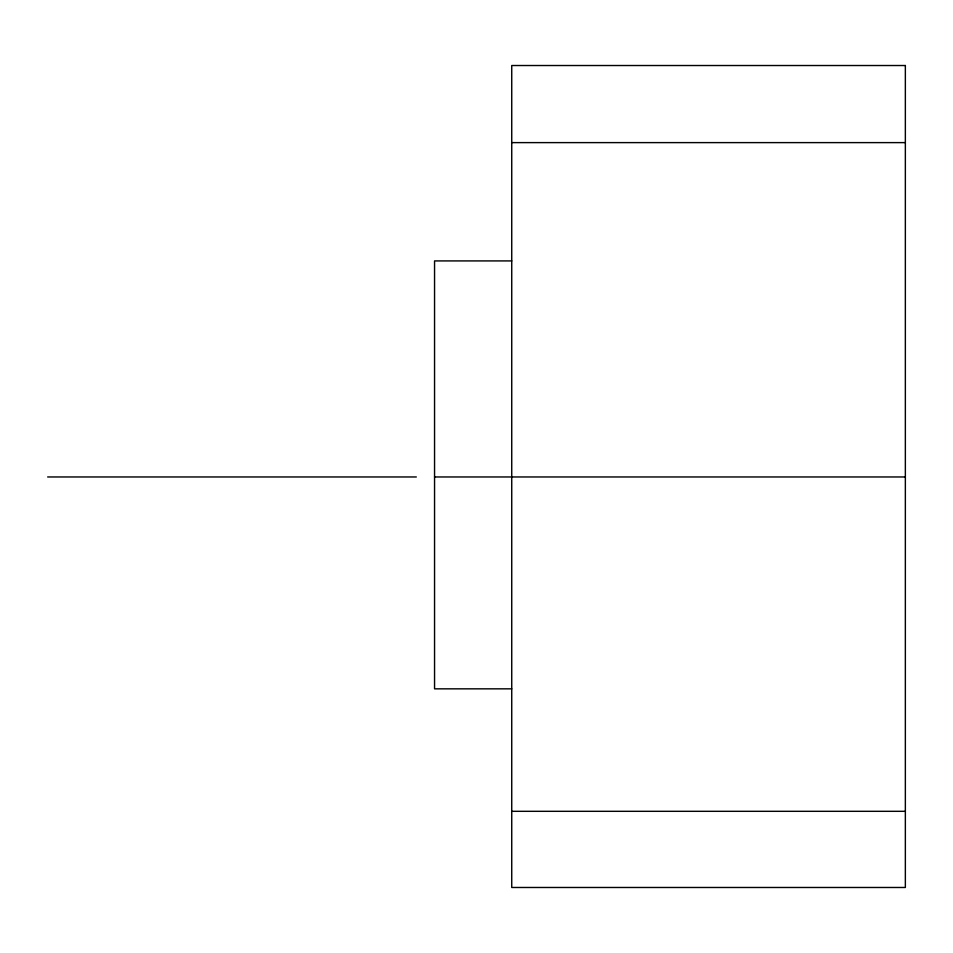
<?xml version="1.0" encoding="UTF-8"?>
<svg xmlns="http://www.w3.org/2000/svg" width="953" height="953" viewBox="0 0 953 953"><rect width="100%" height="100%" fill="white"/><g stroke="black" fill="none" stroke-linecap="round" stroke-linejoin="round"><path stroke-width="1.43" d="M511.737 142.616L905.35 142.616M511.737 260.919L434.556 260.919L434.556 688.84L511.737 688.84M47.65 476.965L416.33 476.965M434.556 476.965L905.35 476.965M511.737 811.313L905.35 811.313M905.35 65.519L511.737 65.519L511.737 887.481L905.35 887.481L905.35 65.519"/></g></svg>
